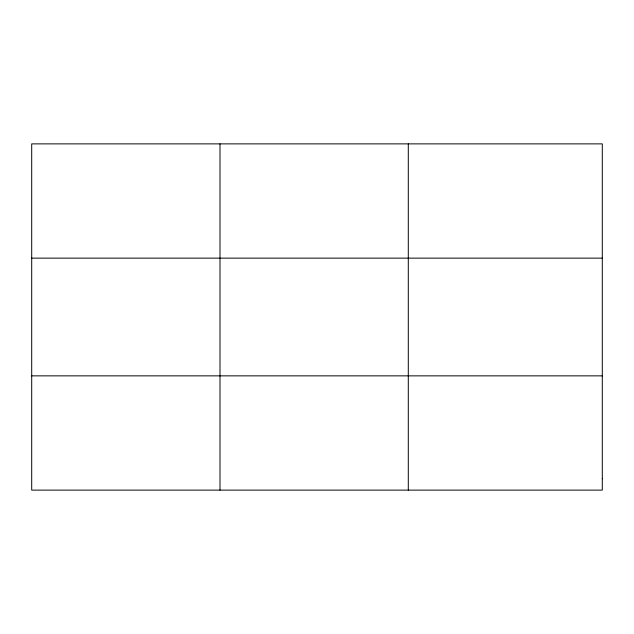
<?xml version="1.0" encoding="UTF-8"?>
<svg xmlns="http://www.w3.org/2000/svg" width="634" height="634" viewBox="0 0 634 634"><rect width="100%" height="100%" fill="white"/><g stroke="black" fill="none" stroke-linecap="round" stroke-linejoin="round"><path stroke-width="0.95" d="M219.998 490.122L219.998 143.878M408.296 490.122L408.296 143.878M31.7 258.141L602.3 258.141M31.7 375.859L602.3 375.859M602.3 478.694L602.3 490.122L31.7 490.122L31.7 143.878L602.3 143.878L602.3 478.694"/></g></svg>
